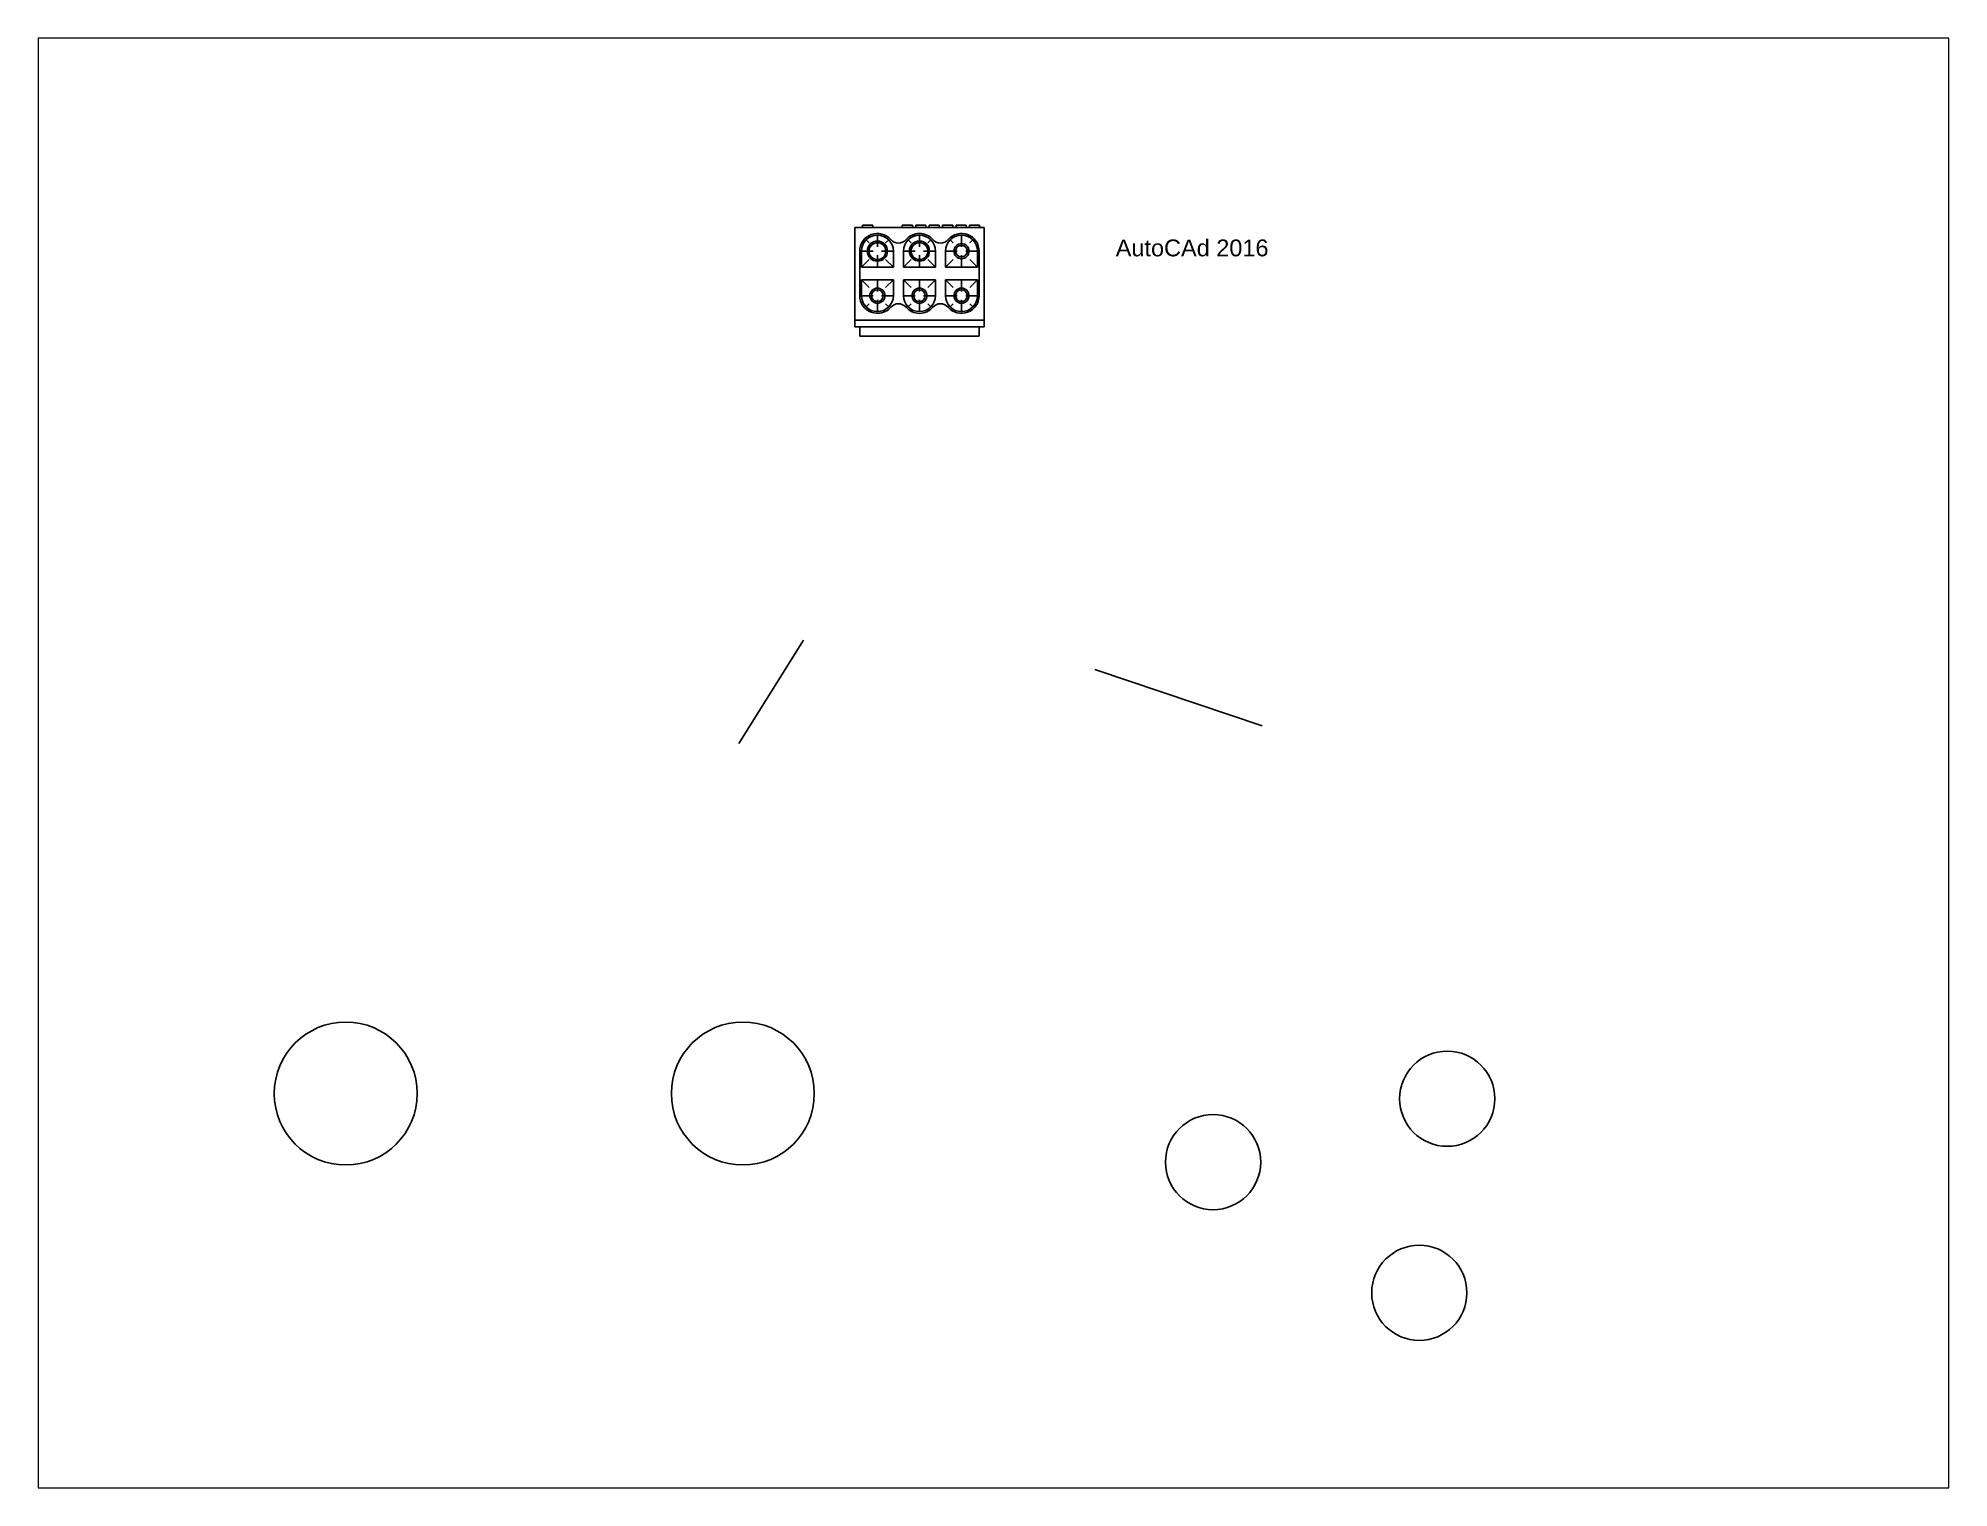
# Paper-space layout 'Layout1' of a CAD drawing. Header units: millimetres. Extents: x 26 to 231, y 20 to 176.
# The model-space entities are those that its viewports show. They can reach past a viewport. Long polylines and large blocks are cut down to what shows.
import ezdxf

# ---------------------------------------------------------------- set-up
doc = ezdxf.new("R2010")
doc.units = ezdxf.units.MM
doc.styles.get("Standard").update_dxf_attribs({"font": 'arial.ttf'})

# ---------------------------------------------------------------- blocks, each defined once
blk = doc.blocks.new('fogao')
for p, q in [((-33.8, 64.5), (-38.5, 64.5)), ((-38.5, 64.5), (-38.5, 5.5)), ((-27.8, 66), (-33.8, 66)), ((-33.8, 66), (-33.8, 64.5)), ((-27.8, 64.5), (-33.8, 64.5)), ((-29.9, 55.4), (-31.7, 57.2)), ((-27.8, 64.5), (-27.8, 66)), ((-10.2, 64.5), (-27.8, 64.5)), ((-25, 60), (-25, 53)), ((-20.1, 55.4), (-18.3, 57.2)), ((-4.2, 66), (-10.2, 66)), ((-10.2, 66), (-10.2, 64.5)), ((-4.2, 64.5), (-10.2, 64.5)), ((-4.9, 55.4), (-6.7, 57.2)), ((-4.2, 64.5), (-4.2, 66)), ((-2.2, 64.5), (-4.2, 64.5)), ((3.8, 66), (-2.2, 66)), ((-2.2, 66), (-2.2, 64.5)), ((3.8, 64.5), (-2.2, 64.5)), ((0, 60), (0, 53)), ((3.8, 64.5), (3.8, 66)), ((5.8, 64.5), (3.8, 64.5)), ((4.9, 55.4), (6.7, 57.2)), ((11.8, 66), (5.8, 66)), ((5.8, 66), (5.8, 64.5)), ((11.8, 64.5), (5.8, 64.5)), ((11.8, 64.5), (11.8, 66)), ((13.8, 64.5), (11.8, 64.5)), ((19.8, 66), (13.8, 66)), ((13.8, 66), (13.8, 64.5)), ((19.8, 64.5), (13.8, 64.5)), ((20.1, 55.4), (18.3, 57.2)), ((19.8, 64.5), (19.8, 66)), ((21.8, 64.5), (19.8, 64.5)), ((27.8, 66), (21.8, 66)), ((21.8, 66), (21.8, 64.5)), ((27.8, 64.5), (21.8, 64.5)), ((25, 60), (25, 53)), ((27.8, 64.5), (27.8, 66)), ((29.8, 64.5), (27.8, 64.5)), ((35.8, 66), (29.8, 66)), ((29.8, 66), (29.8, 64.5)), ((35.8, 64.5), (29.8, 64.5)), ((29.9, 55.4), (31.7, 57.2)), ((35.8, 64.5), (35.8, 66)), ((38.5, 64.5), (35.8, 64.5)), ((38.5, 5.5), (38.5, 64.5)), ((-35.5, 24), (-35.5, 50.5)), ((-34.5, 41), (-34.5, 50.5)), ((-34.5, 50.5), (-27.5, 50.5)), ((-29.9, 45.6), (-34.5, 41)), ((-25, 48), (-25, 41)), ((-22.5, 50.5), (-15.5, 50.5)), ((-20.1, 45.6), (-15.5, 41)), ((-15.5, 50.5), (-15.5, 41)), ((-9.5, 41), (-9.5, 50.5)), ((-9.5, 50.5), (-2.5, 50.5)), ((-4.9, 45.6), (-9.5, 41)), ((0, 48), (0, 41)), ((2.5, 50.5), (9.5, 50.5)), ((4.9, 45.6), (9.5, 41)), ((9.5, 50.5), (9.5, 41)), ((22.5, 50.5), (15.5, 50.5)), ((15.5, 50.5), (15.5, 41)), ((20.1, 45.6), (15.5, 41)), ((25, 48), (25, 41)), ((34.5, 50.5), (27.5, 50.5)), ((29.9, 45.6), (34.5, 41)), ((34.5, 41), (34.5, 50.5)), ((35.5, 50.5), (35.5, 24)), ((-15.5, 41), (-34.5, 41)), ((9.5, 41), (-9.5, 41)), ((15.5, 41), (34.5, 41)), ((-29.9, 28.9), (-34.5, 33.5)), ((-15.5, 33.5), (-34.5, 33.5)), ((-34.5, 33.5), (-34.5, 24)), ((-34.5, 24), (-27.5, 24)), ((-25, 26.5), (-25, 33.5)), ((-22.5, 24), (-15.5, 24)), ((-20.1, 28.9), (-15.5, 33.5)), ((-15.5, 24), (-15.5, 33.5)), ((9.5, 33.5), (-9.5, 33.5)), ((-9.5, 33.5), (-9.5, 24)), ((-4.9, 28.9), (-9.5, 33.5)), ((-9.5, 24), (-2.5, 24)), ((0, 26.5), (0, 33.5)), ((2.5, 24), (9.5, 24)), ((4.9, 28.9), (9.5, 33.5)), ((9.5, 24), (9.5, 33.5)), ((15.5, 24), (15.5, 33.5)), ((15.5, 33.5), (34.5, 33.5)), ((20.1, 28.9), (15.5, 33.5)), ((22.5, 24), (15.5, 24)), ((25, 26.5), (25, 33.5)), ((34.5, 24), (27.5, 24)), ((29.9, 28.9), (34.5, 33.5)), ((34.5, 33.5), (34.5, 24)), ((-29.9, 19.1), (-31.7, 17.3)), ((-25, 14.5), (-25, 21.5)), ((-20.1, 19.1), (-18.3, 17.3)), ((-4.9, 19.1), (-6.7, 17.3)), ((0, 14.5), (0, 21.5)), ((4.9, 19.1), (6.7, 17.3)), ((20.1, 19.1), (18.3, 17.3)), ((25, 14.5), (25, 21.5)), ((29.9, 19.1), (31.7, 17.3)), ((-38.5, 9.5), (38.5, 9.5)), ((-38.5, 5.5), (-35.5, 5.5)), ((-35.5, 5.5), (35.5, 5.5)), ((-35.5, 5.5), (-35.5, 0)), ((-35.5, 0), (35.5, 0)), ((35.5, 0), (35.5, 5.5)), ((35.5, 5.5), (38.5, 5.5))]:
    blk.add_line(p, q)
for centre, radius in [((-25, 50.5), 6), ((-25, 50.5), 5), ((0, 50.5), 6), ((0, 50.5), 5), ((25, 50.5), 4.5), ((25, 50.5), 3.5), ((-25, 24), 4.5), ((-25, 24), 3.5), ((0, 24), 4.5), ((0, 24), 3.5), ((25, 24), 4.5), ((25, 24), 3.5)]:
    blk.add_circle(centre, radius)
for centre, radius, start, end in [((-25, 50.5), 10.5, 40.7491, 180), ((-25, 50.5), 9.5, 0, 180), ((-12.5, 61.3), 6, 220.7491, 319.2509), ((0, 50.5), 9.5, 0, 180), ((0, 50.5), 10.5, 40.7491, 139.2509), ((12.5, 61.3), 6, 220.7491, 319.2509), ((25, 50.5), 9.5, 0, 180), ((25, 50.5), 10.5, 0, 139.2509), ((-25, 24), 10.5, 180, 319.2509), ((-25, 24), 9.5, 180, 0), ((0, 24), 9.5, 180, 0), ((25, 24), 9.5, 180, 0), ((25, 24), 10.5, 220.7491, 0), ((-12.5, 13.2), 6, 40.7491, 139.2509), ((0, 24), 10.5, 220.7491, 319.2509), ((12.5, 13.2), 6, 40.7491, 139.2509)]:
    blk.add_arc(centre, radius, start, end)

msp = doc.modelspace()

# ---------------------------------------------------------------- linework, layer by layer
for p, q in [((3448.4, 1630.2), (3486.9, 1691.5)), ((3660.1, 1674.2), (3759.5, 1640.7))]:
    msp.add_line(p, q)
for centre, radius in [((3214.7, 1422), 42.5), ((3450.8, 1422), 42.5), ((3869.6, 1418.9), 28.3), ((3730.4, 1381.2), 28.3), ((3853, 1303.5), 28.3)]:
    msp.add_circle(centre, radius)

# ---------------------------------------------------------------- block references
msp.add_blockref('fogao', (3555.8, 1872.4))

# ---------------------------------------------------------------- texts
at = {"insert": (3672.5, 1929.8), "char_height": 10, "attachment_point": 1}
msp.add_mtext_dynamic_manual_height_columns('AutoCAd 2016', width=111.288, gutter_width=17.5, heights=[0], dxfattribs=at)

psp = doc.layouts.get("Layout1")

# ---------------------------------------------------------------- viewports
at = {"layer": '0'}
psp.add_viewport(center=(128.5, 97.5), size=(205.6, 156), view_center_point=(3599.83, 1618.53), view_height=861.9265, dxfattribs=at)

doc.saveas('drawing.dxf')
